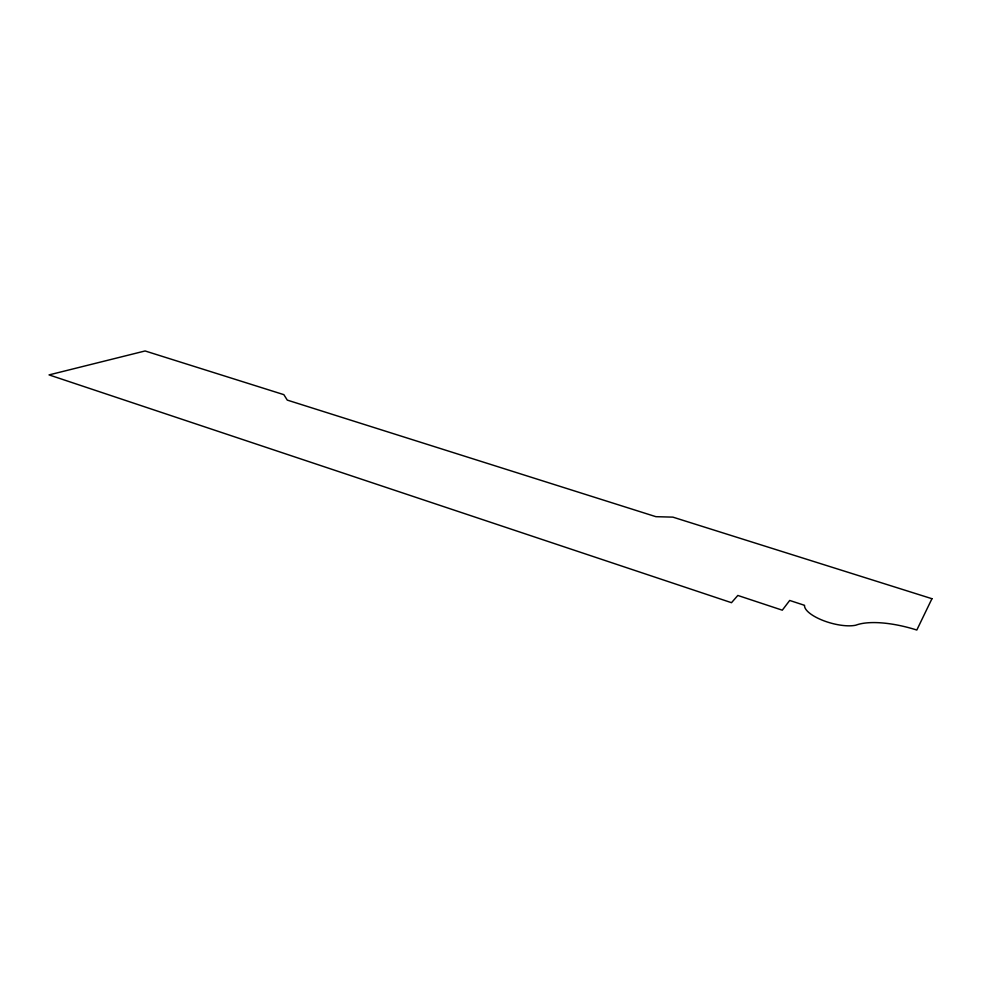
<?xml version="1.0" encoding="UTF-8"?>
<svg xmlns="http://www.w3.org/2000/svg" width="981" height="981" viewBox="0 0 981 981"><rect width="100%" height="100%" fill="white"/><g stroke="black" fill="none" stroke-linecap="round" stroke-linejoin="round"><path stroke-width="1.47" d="M931.95 598.704L916.818 630.035A64.292 23.054 17.2 0 0 855.837 625.191A29.871 10.607 15.8 0 1 823.28 620.568A29.871 10.607 15.8 0 1 804.53 605.314L789.705 600.458L782.298 610.182L737.822 595.455L731.495 602.69L49.05 374.901L145.102 350.965L283.852 394.656L287.274 400.101L655.897 516.68L672.88 517.134L931.95 598.704"/></g></svg>
